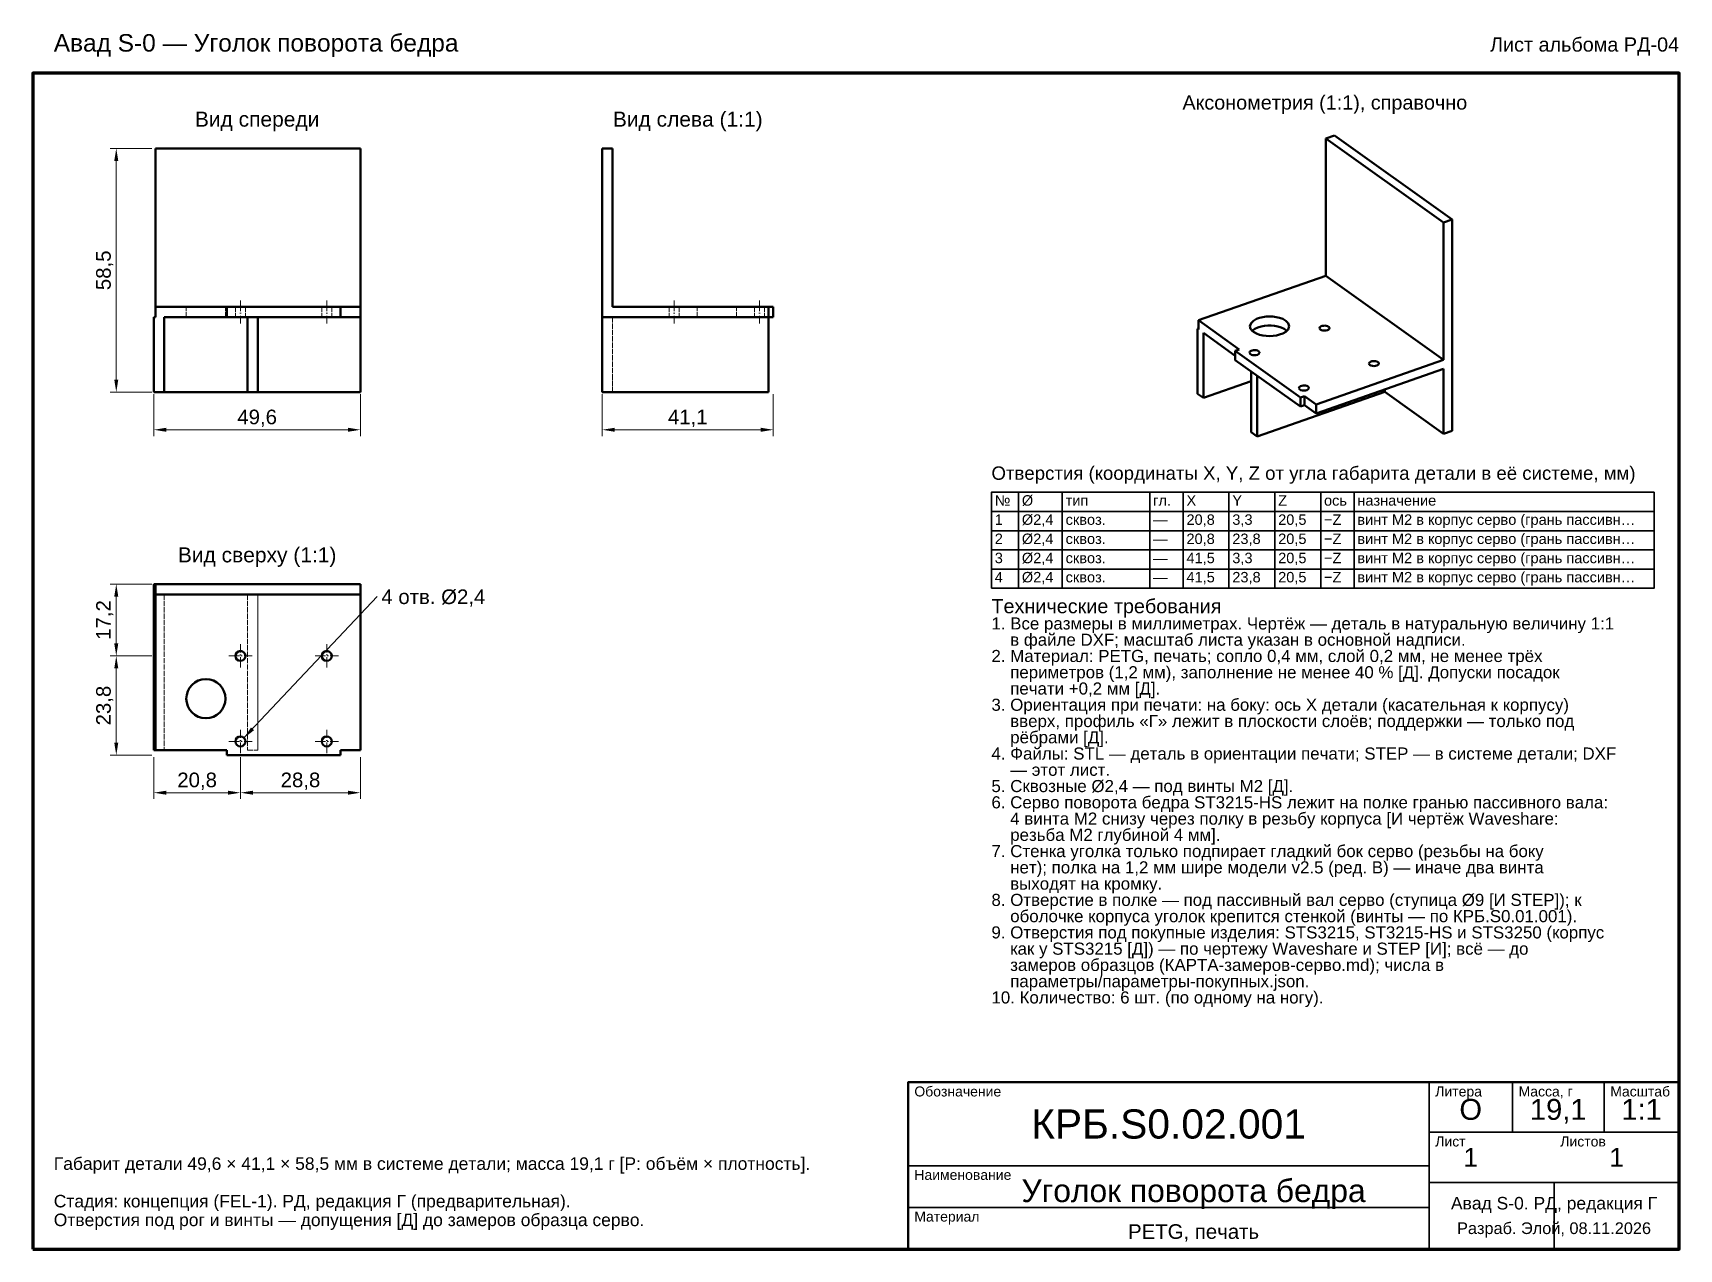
# Model space of a CAD drawing. Header units: millimetres. Extents: x 20 to 415, y 5 to 297.
import ezdxf
from ezdxf.enums import TextEntityAlignment as Align

# ---------------------------------------------------------------- set-up
doc = ezdxf.new("R2010")
doc.units = ezdxf.units.MM
doc.linetypes.add('DASHDOT', pattern=[3.556, 2.54, -0.508, 0, -0.508])
doc.linetypes.add('DASHED', pattern=[1.524, 1.27, -0.254])
for name, color, linetype, lineweight in [('КОНТУР', 7, 'Continuous', 50), ('ОСИ', 1, 'DASHDOT', 18), ('РАЗМЕРЫ', 5, 'Continuous', 18), ('РАМКА', 7, 'Continuous', 70), ('СКРЫТЫЕ', 7, 'DASHED', 13), ('ТАБЛИЦА', 7, 'Continuous', 35), ('ТЕКСТ', 7, 'Continuous', 25)]:
    doc.layers.add(name, color=color, linetype=linetype, lineweight=lineweight)
doc.styles.add('GOST', font='arial.ttf')
doc.dimstyles.new('GOST', dxfattribs={"dimtxt": 3.5, "dimasz": 3, "dimexe": 1.5, "dimexo": 0.5, "dimgap": 1, "dimtad": 1, "dimdec": 1, "dimtxsty": 'GOST', "dimcen": 2.5, "dimclrd": 5, "dimclre": 5, "dimclrt": 5, "dimazin": 3, "dimtfac": 1, "dimtmove": 0, "dimatfit": 3, "dimlwd": 18, "dimlwe": 18})

# ---------------------------------------------------------------- blocks, each defined once
blk = doc.blocks.new('_CLOSEDFILLED')
at = {"color": 0, "linetype": 'BYBLOCK'}
blk.add_solid([(-1, 0.16), (0, 0), (-1, -0.16)], dxfattribs=at)
blk = doc.blocks.new('*D3')
at = {"color": 5, "lineweight": 18}
for p, q in [((156.608, 210), (156.608, 200)), ((197.658, 210), (197.658, 200)), ((159.608, 201.5), (194.658, 201.5))]:
    blk.add_line(p, q, dxfattribs=at)
at = {"layer": 'Defpoints'}
for p in [(156.608, 210.5), (197.658, 210.5), (156.608, 201.5)]:
    blk.add_point(p, dxfattribs=at)
at = {"layer": 'РАЗМЕРЫ', "color": 5, "xscale": 3, "yscale": 3, "rotation": 180}
blk.add_blockref('_CLOSEDFILLED', (156.608, 201.5), dxfattribs=at)
at = {"layer": 'РАЗМЕРЫ', "color": 5, "xscale": 3, "yscale": 3}
blk.add_blockref('_CLOSEDFILLED', (197.658, 201.5), dxfattribs=at)
at = {"layer": 'РАЗМЕРЫ', "color": 5, "insert": (177.133, 204.25), "char_height": 3.5, "attachment_point": 5, "style": 'GOST'}
blk.add_mtext('41,1', dxfattribs=at)

msp = doc.modelspace()

# ---------------------------------------------------------------- linework, layer by layer
at = {"layer": 'КОНТУР'}
for p, q in [((49.39, 231), (49.39, 269)), ((49.39, 269), (98.61, 269)), ((98.61, 231), (98.61, 269)), ((156.61, 228.5), (156.61, 269)), ((156.61, 269), (159.11, 269)), ((159.11, 231), (159.11, 269)), ((332.32, 272.09), (330.27, 271.37)), ((330.27, 238.46), (330.27, 271.37)), ((330.27, 271.37), (358.5, 251.21)), ((332.32, 272.09), (360.55, 251.93)), ((360.55, 251.93), (358.5, 251.21)), ((358.5, 218.3), (358.5, 251.21)), ((360.55, 251.93), (360.55, 201.27)), ((330.27, 238.46), (299.67, 227.75)), ((358.5, 218.3), (330.27, 238.46)), ((49.39, 228.5), (49.39, 231)), ((49.39, 231), (66.5, 231)), ((66.5, 231), (93.8, 231)), ((66.5, 228.5), (66.5, 231)), ((93.8, 231), (98.61, 231)), ((93.8, 228.5), (93.8, 231)), ((98.61, 228.5), (98.61, 231)), ((159.11, 231), (196.47, 231)), ((196.47, 228.5), (196.47, 231)), ((196.47, 231), (197.66, 231)), ((197.66, 228.5), (197.66, 231)), ((49, 228.5), (49.39, 228.5)), ((49, 210.5), (49, 228.5)), ((51.5, 210.5), (51.5, 228.5)), ((51.5, 228.5), (66.5, 228.5)), ((66.5, 228.5), (93.8, 228.5)), ((71.5, 210.5), (71.5, 228.5)), ((74, 210.5), (74, 228.5)), ((93.8, 228.5), (98.61, 228.5)), ((98.61, 210.5), (98.61, 228.5)), ((156.61, 210.5), (156.61, 228.5)), ((156.61, 228.5), (196.47, 228.5)), ((196.47, 210.5), (196.47, 228.5)), ((196.47, 228.5), (197.66, 228.5)), ((299.67, 225.82), (299.45, 225.74)), ((299.45, 225.74), (299.67, 225.58)), ((299.45, 210.15), (299.45, 225.74)), ((299.67, 225.58), (299.67, 227.75)), ((299.67, 227.75), (309.48, 220.74)), ((300.88, 209.13), (300.88, 224.72)), ((300.88, 224.72), (308.51, 219.27)), ((309.48, 220.74), (308.51, 220.4)), ((308.51, 220.4), (324.17, 209.22)), ((308.51, 218.23), (308.51, 220.4)), ((308.51, 218.23), (324.17, 207.05)), ((358.5, 218.3), (327.9, 207.59)), ((312.35, 200.94), (312.35, 215.49)), ((313.79, 199.91), (313.79, 214.46)), ((358.5, 216.14), (327.9, 205.42)), ((358.5, 200.55), (358.5, 216.14)), ((49, 210.5), (51.5, 210.5)), ((51.5, 210.5), (71.5, 210.5)), ((71.5, 210.5), (74, 210.5)), ((74, 210.5), (98.61, 210.5)), ((156.61, 210.5), (196.47, 210.5)), ((299.45, 210.15), (300.88, 209.13)), ((312.35, 213.14), (300.88, 209.13)), ((344.39, 210.63), (313.79, 199.91)), ((325.14, 209.56), (324.17, 209.22)), ((325.14, 209.56), (327.9, 207.59)), ((325.14, 207.39), (325.14, 209.56)), ((344.39, 211.2), (344.39, 210.63)), ((344.39, 210.63), (358.5, 200.55)), ((324.17, 207.05), (324.17, 209.22)), ((325.14, 207.39), (324.17, 207.05)), ((325.14, 207.39), (327.9, 205.42)), ((327.9, 205.42), (327.9, 207.59)), ((312.35, 200.94), (313.79, 199.91)), ((360.55, 201.27), (358.5, 200.55)), ((49, 164.5), (49.39, 164.5)), ((49, 164.5), (49, 124.64)), ((49.39, 164.5), (98.61, 164.5)), ((49.39, 164.5), (49.39, 162)), ((49.39, 162), (49.39, 124.64)), ((49.39, 162), (98.61, 162)), ((98.61, 164.5), (98.61, 162)), ((98.61, 162), (98.61, 124.64)), ((49, 124.64), (49.39, 124.64)), ((49.39, 124.64), (66.5, 124.64)), ((66.5, 124.64), (66.5, 123.45)), ((66.5, 123.45), (93.8, 123.45)), ((93.8, 124.64), (98.61, 124.64)), ((93.8, 124.64), (93.8, 123.45))]:
    msp.add_line(p, q, dxfattribs=at)
for points in [[(321.44, 226.33), (321.19, 227.09), (320.62, 227.66), (319.91, 228.07), (319.15, 228.35), (318.36, 228.54), (317.55, 228.65), (316.74, 228.68), (315.93, 228.65), (315.12, 228.54), (314.33, 228.35), (313.57, 228.07), (312.87, 227.66), (312.29, 227.09), (312.04, 226.33)], [(312.04, 226.33), (312.06, 226.12), (312.11, 225.92), (312.2, 225.74), (312.3, 225.56), (312.43, 225.4), (312.57, 225.25), (312.73, 225.11), (312.89, 224.98)], [(320.91, 225.25), (320.26, 225.72), (319.52, 226.06), (318.75, 226.29), (317.95, 226.44), (317.15, 226.51), (316.34, 226.51), (315.53, 226.44), (314.73, 226.29), (313.96, 226.06), (313.22, 225.72), (312.57, 225.25)], [(312.89, 224.98), (313.6, 224.58), (314.36, 224.31), (315.15, 224.12), (315.95, 224.01), (316.76, 223.98), (317.57, 224.02), (318.37, 224.13), (319.16, 224.32), (319.92, 224.6), (320.62, 225), (321.19, 225.57), (321.44, 226.33)], [(328.7, 225.87), (328.83, 226.14), (329.09, 226.31), (329.38, 226.41), (329.69, 226.46), (330, 226.47), (330.31, 226.44), (330.61, 226.36), (330.88, 226.21)], [(331.1, 225.87), (330.93, 225.56), (330.61, 225.39), (330.26, 225.3), (329.9, 225.27), (329.54, 225.3), (329.19, 225.39), (328.87, 225.56), (328.7, 225.87)], [(330.88, 226.21), (330.92, 226.18), (330.96, 226.15), (331, 226.11), (331.03, 226.07), (331.06, 226.02), (331.08, 225.97), (331.09, 225.92), (331.1, 225.87)], [(311.91, 219.99), (312.04, 220.26), (312.3, 220.43), (312.59, 220.53), (312.9, 220.58), (313.21, 220.59), (313.51, 220.56), (313.81, 220.48), (314.09, 220.34)], [(314.31, 219.99), (314.14, 219.68), (313.82, 219.51), (313.47, 219.42), (313.11, 219.39), (312.74, 219.42), (312.39, 219.51), (312.08, 219.68), (311.91, 219.99)], [(314.09, 220.34), (314.13, 220.3), (314.17, 220.27), (314.21, 220.23), (314.24, 220.19), (314.27, 220.14), (314.29, 220.1), (314.3, 220.04), (314.31, 219.99)], [(340.57, 217.39), (340.7, 217.67), (340.96, 217.83), (341.25, 217.93), (341.56, 217.98), (341.87, 217.99), (342.18, 217.96), (342.48, 217.88), (342.75, 217.74)], [(342.97, 217.39), (342.8, 217.08), (342.49, 216.91), (342.13, 216.82), (341.77, 216.79), (341.41, 216.82), (341.06, 216.91), (340.74, 217.08), (340.57, 217.39)], [(342.75, 217.74), (342.8, 217.7), (342.84, 217.67), (342.87, 217.63), (342.91, 217.59), (342.93, 217.54), (342.95, 217.5), (342.97, 217.45), (342.97, 217.39)], [(323.78, 211.51), (323.91, 211.79), (324.17, 211.96), (324.46, 212.05), (324.77, 212.1), (325.08, 212.11), (325.39, 212.08), (325.69, 212), (325.96, 211.86)], [(326.18, 211.51), (326.01, 211.21), (325.69, 211.03), (325.34, 210.94), (324.98, 210.91), (324.62, 210.94), (324.27, 211.03), (323.95, 211.21), (323.78, 211.51)], [(325.96, 211.86), (326, 211.83), (326.04, 211.79), (326.08, 211.75), (326.11, 211.71), (326.14, 211.67), (326.16, 211.62), (326.17, 211.57), (326.18, 211.51)]]:
    msp.add_lwpolyline(points, dxfattribs=at)
for centre, radius in [((69.8, 147.25), 1.2), ((90.5, 147.25), 1.2), ((61.5, 137), 4.7), ((69.8, 126.75), 1.2), ((90.5, 126.75), 1.2)]:
    msp.add_circle(centre, radius, dxfattribs=at)
at = {"layer": 'ОСИ'}
for p, q in [((69.8, 232.5), (69.8, 227)), ((69.8, 232.5), (69.8, 227)), ((90.5, 232.5), (90.5, 227)), ((90.5, 232.5), (90.5, 227)), ((173.86, 232.5), (173.86, 227)), ((173.86, 232.5), (173.86, 227)), ((194.36, 232.5), (194.36, 227)), ((194.36, 232.5), (194.36, 227)), ((67, 147.25), (72.6, 147.25)), ((69.8, 144.45), (69.8, 150.05)), ((87.7, 147.25), (93.3, 147.25)), ((90.5, 144.45), (90.5, 150.05)), ((67, 126.75), (72.6, 126.75)), ((69.8, 123.95), (69.8, 129.55)), ((87.7, 126.75), (93.3, 126.75)), ((90.5, 123.95), (90.5, 129.55))]:
    msp.add_line(p, q, dxfattribs=at)
at = {"layer": 'РАМКА', "lineweight": 70}
msp.add_lwpolyline([(20, 5), (415, 5), (415, 287), (20, 287), (20, 5)], dxfattribs=at)
at = {"layer": 'СКРЫТЫЕ'}
for p, q in [((49.39, 228.5), (49.39, 269)), ((49.39, 269), (98.61, 269)), ((98.61, 269), (98.61, 210.5)), ((156.61, 269), (156.61, 210.5)), ((156.61, 269), (159.11, 269)), ((159.11, 231), (159.11, 269)), ((98.61, 231), (49.39, 231)), ((56.8, 228.5), (56.8, 231)), ((66.2, 228.5), (66.2, 231)), ((66.5, 228.5), (66.5, 231)), ((68.6, 231), (68.6, 228.5)), ((68.6, 231), (68.6, 228.5)), ((71, 231), (71, 228.5)), ((71, 231), (71, 228.5)), ((89.3, 231), (89.3, 228.5)), ((89.3, 231), (89.3, 228.5)), ((91.7, 231), (91.7, 228.5)), ((91.7, 231), (91.7, 228.5)), ((93.8, 228.5), (93.8, 231)), ((159.11, 231), (196.47, 231)), ((172.66, 231), (172.66, 228.5)), ((172.66, 231), (172.66, 228.5)), ((175.06, 231), (175.06, 228.5)), ((175.06, 231), (175.06, 228.5)), ((179.41, 228.5), (179.41, 231)), ((188.81, 228.5), (188.81, 231)), ((193.16, 231), (193.16, 228.5)), ((193.16, 231), (193.16, 228.5)), ((195.56, 231), (195.56, 228.5)), ((195.56, 231), (195.56, 228.5)), ((196.47, 228.5), (196.47, 231)), ((196.47, 231), (197.66, 231)), ((196.47, 228.5), (196.47, 231)), ((196.47, 228.5), (196.47, 231)), ((197.66, 228.5), (197.66, 231)), ((49, 228.5), (49.39, 228.5)), ((49, 210.5), (49, 228.5)), ((51.5, 228.5), (51.5, 210.5)), ((51.5, 228.5), (71.5, 228.5)), ((71.5, 228.5), (71.5, 210.5)), ((71.5, 228.5), (74, 228.5)), ((74, 228.5), (74, 210.5)), ((74, 228.5), (98.61, 228.5)), ((156.61, 228.5), (196.47, 228.5)), ((159.11, 228.5), (196.47, 228.5)), ((159.11, 210.5), (159.11, 228.5)), ((159.11, 228.5), (196.47, 228.5)), ((159.11, 228.5), (159.11, 210.5)), ((159.11, 228.5), (159.11, 210.5)), ((159.11, 228.5), (196.47, 228.5)), ((159.11, 228.5), (159.11, 210.5)), ((196.47, 228.5), (159.11, 228.5)), ((196.47, 210.5), (196.47, 228.5)), ((196.47, 210.5), (196.47, 228.5)), ((196.47, 210.5), (196.47, 228.5)), ((196.47, 228.5), (197.66, 228.5)), ((98.61, 210.5), (49, 210.5)), ((156.61, 210.5), (159.11, 210.5)), ((159.11, 210.5), (196.47, 210.5)), ((159.11, 210.5), (196.47, 210.5)), ((159.11, 210.5), (196.47, 210.5)), ((98.61, 164.5), (49, 164.5)), ((49, 164.5), (49, 124.64)), ((49.39, 164.5), (49.39, 124.64)), ((98.61, 162), (49.39, 162)), ((51.5, 162), (51.5, 124.64)), ((51.5, 162), (71.5, 162)), ((51.5, 162), (51.5, 124.64)), ((51.5, 162), (71.5, 162)), ((71.5, 162), (71.5, 124.64)), ((71.5, 162), (71.5, 124.64)), ((74, 162), (74, 124.64)), ((74, 162), (98.61, 162)), ((74, 124.64), (74, 162)), ((74, 162), (98.61, 162)), ((98.61, 164.5), (98.61, 162)), ((98.61, 162), (98.61, 124.64)), ((49, 124.64), (51.5, 124.64)), ((51.5, 124.64), (66.5, 124.64)), ((66.5, 124.64), (66.5, 123.45)), ((66.5, 123.45), (93.8, 123.45)), ((71.5, 124.64), (74, 124.64)), ((71.5, 124.64), (74, 124.64)), ((93.8, 124.64), (98.61, 124.64)), ((93.8, 124.64), (93.8, 123.45))]:
    msp.add_line(p, q, dxfattribs=at)
for points in [[(66.2, 231), (65.35, 231), (64.49, 231), (63.64, 231), (62.78, 231), (61.93, 231), (61.07, 231), (60.22, 231), (59.36, 231), (58.51, 231), (57.65, 231), (56.8, 231)], [(56.8, 231), (57.39, 231), (57.98, 231), (58.56, 231), (59.15, 231), (59.74, 231), (60.33, 231), (60.91, 231), (61.5, 231)], [(61.5, 231), (62.09, 231), (62.67, 231), (63.26, 231), (63.85, 231), (64.44, 231), (65.03, 231), (65.61, 231), (66.2, 231)], [(71, 231), (70.7, 231), (70.4, 231), (70.1, 231), (69.8, 231), (69.5, 231), (69.2, 231), (68.9, 231), (68.6, 231)], [(68.6, 231), (68.75, 231), (68.9, 231), (69.05, 231), (69.2, 231), (69.35, 231), (69.5, 231), (69.65, 231), (69.8, 231)], [(71, 231), (70.7, 231), (70.4, 231), (70.1, 231), (69.8, 231), (69.5, 231), (69.2, 231), (68.9, 231), (68.6, 231)], [(68.6, 231), (68.75, 231), (68.9, 231), (69.05, 231), (69.2, 231), (69.35, 231), (69.5, 231), (69.65, 231), (69.8, 231)], [(69.8, 231), (69.95, 231), (70.1, 231), (70.25, 231), (70.4, 231), (70.55, 231), (70.7, 231), (70.85, 231), (71, 231)], [(69.8, 231), (69.95, 231), (70.1, 231), (70.25, 231), (70.4, 231), (70.55, 231), (70.7, 231), (70.85, 231), (71, 231)], [(91.7, 231), (91.4, 231), (91.1, 231), (90.8, 231), (90.5, 231), (90.2, 231), (89.9, 231), (89.6, 231), (89.3, 231)], [(89.3, 231), (89.45, 231), (89.6, 231), (89.75, 231), (89.9, 231), (90.05, 231), (90.2, 231), (90.35, 231), (90.5, 231)], [(91.7, 231), (91.4, 231), (91.1, 231), (90.8, 231), (90.5, 231), (90.2, 231), (89.9, 231), (89.6, 231), (89.3, 231)], [(89.3, 231), (89.45, 231), (89.6, 231), (89.75, 231), (89.9, 231), (90.05, 231), (90.2, 231), (90.35, 231), (90.5, 231)], [(90.5, 231), (90.65, 231), (90.8, 231), (90.95, 231), (91.1, 231), (91.25, 231), (91.4, 231), (91.55, 231), (91.7, 231)], [(90.5, 231), (90.65, 231), (90.8, 231), (90.95, 231), (91.1, 231), (91.25, 231), (91.4, 231), (91.55, 231), (91.7, 231)], [(172.66, 231), (172.96, 231), (173.26, 231), (173.56, 231), (173.86, 231), (174.16, 231), (174.46, 231), (174.76, 231), (175.06, 231)], [(175.06, 231), (174.76, 231), (174.46, 231), (174.16, 231), (173.86, 231), (173.56, 231), (173.26, 231), (172.96, 231), (172.66, 231)], [(172.66, 231), (172.96, 231), (173.26, 231), (173.56, 231), (173.86, 231), (174.16, 231), (174.46, 231), (174.76, 231), (175.06, 231)], [(175.06, 231), (174.76, 231), (174.46, 231), (174.16, 231), (173.86, 231), (173.56, 231), (173.26, 231), (172.96, 231), (172.66, 231)], [(188.81, 231), (187.95, 231), (187.1, 231), (186.24, 231), (185.39, 231), (184.54, 231), (183.68, 231), (182.83, 231), (181.97, 231), (181.12, 231), (180.26, 231), (179.41, 231)], [(179.41, 231), (180.26, 231), (181.12, 231), (181.97, 231), (182.83, 231), (183.68, 231), (184.54, 231), (185.39, 231), (186.24, 231), (187.1, 231), (187.95, 231), (188.81, 231)], [(193.16, 231), (193.46, 231), (193.76, 231), (194.06, 231), (194.36, 231), (194.66, 231), (194.96, 231), (195.26, 231), (195.56, 231)], [(195.56, 231), (195.26, 231), (194.96, 231), (194.66, 231), (194.36, 231), (194.06, 231), (193.76, 231), (193.46, 231), (193.16, 231)], [(193.16, 231), (193.46, 231), (193.76, 231), (194.06, 231), (194.36, 231), (194.66, 231), (194.96, 231), (195.26, 231), (195.56, 231)], [(195.56, 231), (195.26, 231), (194.96, 231), (194.66, 231), (194.36, 231), (194.06, 231), (193.76, 231), (193.46, 231), (193.16, 231)], [(66.2, 228.5), (65.35, 228.5), (64.49, 228.5), (63.64, 228.5), (62.78, 228.5), (61.93, 228.5), (61.07, 228.5), (60.22, 228.5), (59.36, 228.5), (58.51, 228.5), (57.65, 228.5), (56.8, 228.5)], [(56.8, 228.5), (57.39, 228.5), (57.98, 228.5), (58.56, 228.5), (59.15, 228.5), (59.74, 228.5), (60.33, 228.5), (60.91, 228.5), (61.5, 228.5)], [(61.5, 228.5), (62.09, 228.5), (62.67, 228.5), (63.26, 228.5), (63.85, 228.5), (64.44, 228.5), (65.03, 228.5), (65.61, 228.5), (66.2, 228.5)], [(71, 228.5), (70.7, 228.5), (70.4, 228.5), (70.1, 228.5), (69.8, 228.5), (69.5, 228.5), (69.2, 228.5), (68.9, 228.5), (68.6, 228.5)], [(68.6, 228.5), (68.75, 228.5), (68.9, 228.5), (69.05, 228.5), (69.2, 228.5), (69.35, 228.5), (69.5, 228.5), (69.65, 228.5), (69.8, 228.5)], [(71, 228.5), (70.7, 228.5), (70.4, 228.5), (70.1, 228.5), (69.8, 228.5), (69.5, 228.5), (69.2, 228.5), (68.9, 228.5), (68.6, 228.5)], [(68.6, 228.5), (68.75, 228.5), (68.9, 228.5), (69.05, 228.5), (69.2, 228.5), (69.35, 228.5), (69.5, 228.5), (69.65, 228.5), (69.8, 228.5)], [(69.8, 228.5), (69.95, 228.5), (70.1, 228.5), (70.25, 228.5), (70.4, 228.5), (70.55, 228.5), (70.7, 228.5), (70.85, 228.5), (71, 228.5)], [(69.8, 228.5), (69.95, 228.5), (70.1, 228.5), (70.25, 228.5), (70.4, 228.5), (70.55, 228.5), (70.7, 228.5), (70.85, 228.5), (71, 228.5)], [(91.7, 228.5), (91.4, 228.5), (91.1, 228.5), (90.8, 228.5), (90.5, 228.5), (90.2, 228.5), (89.9, 228.5), (89.6, 228.5), (89.3, 228.5)], [(89.3, 228.5), (89.45, 228.5), (89.6, 228.5), (89.75, 228.5), (89.9, 228.5), (90.05, 228.5), (90.2, 228.5), (90.35, 228.5), (90.5, 228.5)], [(91.7, 228.5), (91.4, 228.5), (91.1, 228.5), (90.8, 228.5), (90.5, 228.5), (90.2, 228.5), (89.9, 228.5), (89.6, 228.5), (89.3, 228.5)], [(89.3, 228.5), (89.45, 228.5), (89.6, 228.5), (89.75, 228.5), (89.9, 228.5), (90.05, 228.5), (90.2, 228.5), (90.35, 228.5), (90.5, 228.5)], [(90.5, 228.5), (90.65, 228.5), (90.8, 228.5), (90.95, 228.5), (91.1, 228.5), (91.25, 228.5), (91.4, 228.5), (91.55, 228.5), (91.7, 228.5)], [(90.5, 228.5), (90.65, 228.5), (90.8, 228.5), (90.95, 228.5), (91.1, 228.5), (91.25, 228.5), (91.4, 228.5), (91.55, 228.5), (91.7, 228.5)], [(172.66, 228.5), (172.96, 228.5), (173.26, 228.5), (173.56, 228.5), (173.86, 228.5), (174.16, 228.5), (174.46, 228.5), (174.76, 228.5), (175.06, 228.5)], [(175.06, 228.5), (174.76, 228.5), (174.46, 228.5), (174.16, 228.5), (173.86, 228.5), (173.56, 228.5), (173.26, 228.5), (172.96, 228.5), (172.66, 228.5)], [(172.66, 228.5), (172.96, 228.5), (173.26, 228.5), (173.56, 228.5), (173.86, 228.5), (174.16, 228.5), (174.46, 228.5), (174.76, 228.5), (175.06, 228.5)], [(175.06, 228.5), (174.76, 228.5), (174.46, 228.5), (174.16, 228.5), (173.86, 228.5), (173.56, 228.5), (173.26, 228.5), (172.96, 228.5), (172.66, 228.5)], [(188.81, 228.5), (187.95, 228.5), (187.1, 228.5), (186.24, 228.5), (185.39, 228.5), (184.54, 228.5), (183.68, 228.5), (182.83, 228.5), (181.97, 228.5), (181.12, 228.5), (180.26, 228.5), (179.41, 228.5)], [(179.41, 228.5), (180.26, 228.5), (181.12, 228.5), (181.97, 228.5), (182.83, 228.5), (183.68, 228.5), (184.54, 228.5), (185.39, 228.5), (186.24, 228.5), (187.1, 228.5), (187.95, 228.5), (188.81, 228.5)], [(193.16, 228.5), (193.46, 228.5), (193.76, 228.5), (194.06, 228.5), (194.36, 228.5), (194.66, 228.5), (194.96, 228.5), (195.26, 228.5), (195.56, 228.5)], [(195.56, 228.5), (195.26, 228.5), (194.96, 228.5), (194.66, 228.5), (194.36, 228.5), (194.06, 228.5), (193.76, 228.5), (193.46, 228.5), (193.16, 228.5)], [(193.16, 228.5), (193.46, 228.5), (193.76, 228.5), (194.06, 228.5), (194.36, 228.5), (194.66, 228.5), (194.96, 228.5), (195.26, 228.5), (195.56, 228.5)], [(195.56, 228.5), (195.26, 228.5), (194.96, 228.5), (194.66, 228.5), (194.36, 228.5), (194.06, 228.5), (193.76, 228.5), (193.46, 228.5), (193.16, 228.5)]]:
    msp.add_lwpolyline(points, dxfattribs=at)
for centre, radius in [((69.8, 147.25), 1.2), ((90.5, 147.25), 1.2), ((61.5, 137), 4.7), ((69.8, 126.75), 1.2), ((90.5, 126.75), 1.2)]:
    msp.add_circle(centre, radius, dxfattribs=at)
at = {"layer": 'ТАБЛИЦА'}
for p, q in [((256.5, 186.5), (256.5, 163.5)), ((267, 186.5), (267, 163.5)), ((288, 186.5), (288, 163.5)), ((296, 186.5), (296, 163.5)), ((307, 186.5), (307, 163.5)), ((318, 186.5), (318, 163.5)), ((329, 186.5), (329, 163.5)), ((337, 186.5), (337, 163.5)), ((250, 181.9), (409, 181.9)), ((250, 177.3), (409, 177.3)), ((250, 172.7), (409, 172.7)), ((250, 168.1), (409, 168.1)), ((355, 5), (355, 45)), ((375, 33), (375, 45)), ((397, 33), (397, 45)), ((355, 33), (415, 33)), ((230, 25), (355, 25)), ((355, 21), (415, 21)), ((385, 5), (385, 21)), ((230, 15), (355, 15))]:
    msp.add_line(p, q, dxfattribs=at)
at = {"layer": 'ТАБЛИЦА', "lineweight": 35}
msp.add_lwpolyline([(250, 163.5), (409, 163.5), (409, 186.5), (250, 186.5), (250, 163.5)], dxfattribs=at)
at = {"layer": 'ТАБЛИЦА', "lineweight": 50}
msp.add_lwpolyline([(230, 5), (415, 5), (415, 45), (230, 45), (230, 5)], dxfattribs=at)

# ---------------------------------------------------------------- texts
at = {"layer": 'ТЕКСТ', "style": 'GOST'}
for s, height, p in [('Авад S-0 — Уголок поворота бедра', 4.2, (25, 292.2)), ('Отверстия (координаты X, Y, Z от угла габарита детали в её системе, мм)', 3.2, (250, 189.5)), ('№', 2.5, (250.8, 183.3)), ('Ø', 2.5, (257.3, 183.3)), ('X', 2.5, (296.8, 183.3)), ('Y', 2.5, (307.8, 183.3)), ('Z', 2.5, (318.8, 183.3)), ('тип', 2.5, (267.8, 183.3)), ('гл.', 2.5, (288.8, 183.3)), ('ось', 2.5, (329.8, 183.3)), ('назначение', 2.5, (337.8, 183.3)), ('1', 2.5, (250.8, 178.7)), ('Ø2,4', 2.5, (257.3, 178.7)), ('сквоз.', 2.5, (267.8, 178.7)), ('—', 2.5, (288.8, 178.7)), ('20,8', 2.5, (296.8, 178.7)), ('3,3', 2.5, (307.8, 178.7)), ('20,5', 2.5, (318.8, 178.7)), ('−Z', 2.5, (329.8, 178.7)), ('винт M2 в корпус серво (грань пассивн…', 2.5, (337.8, 178.7)), ('2', 2.5, (250.8, 174.1)), ('Ø2,4', 2.5, (257.3, 174.1)), ('сквоз.', 2.5, (267.8, 174.1)), ('—', 2.5, (288.8, 174.1)), ('20,8', 2.5, (296.8, 174.1)), ('23,8', 2.5, (307.8, 174.1)), ('20,5', 2.5, (318.8, 174.1)), ('−Z', 2.5, (329.8, 174.1)), ('винт M2 в корпус серво (грань пассивн…', 2.5, (337.8, 174.1)), ('3', 2.5, (250.8, 169.5)), ('Ø2,4', 2.5, (257.3, 169.5)), ('сквоз.', 2.5, (267.8, 169.5)), ('—', 2.5, (288.8, 169.5)), ('41,5', 2.5, (296.8, 169.5)), ('3,3', 2.5, (307.8, 169.5)), ('20,5', 2.5, (318.8, 169.5)), ('−Z', 2.5, (329.8, 169.5)), ('винт M2 в корпус серво (грань пассивн…', 2.5, (337.8, 169.5)), ('4', 2.5, (250.8, 164.9)), ('Ø2,4', 2.5, (257.3, 164.9)), ('сквоз.', 2.5, (267.8, 164.9)), ('—', 2.5, (288.8, 164.9)), ('41,5', 2.5, (296.8, 164.9)), ('23,8', 2.5, (307.8, 164.9)), ('20,5', 2.5, (318.8, 164.9)), ('−Z', 2.5, (329.8, 164.9)), ('винт M2 в корпус серво (грань пассивн…', 2.5, (337.8, 164.9)), ('4 отв. Ø2,4', 3.5, (103.61, 159.7)), ('Технические требования', 3.4, (250, 157.5)), ('1. Все размеры в миллиметрах. Чертёж — деталь в натуральную величину 1:1', 2.9, (250, 153.6)), ('    в файле DXF; масштаб листа указан в основной надписи.', 2.9, (250, 149.7)), ('2. Материал: PETG, печать; сопло 0,4 мм, слой 0,2 мм, не менее трёх', 2.9, (250, 145.8)), ('    периметров (1,2 мм), заполнение не менее 40 % [Д]. Допуски посадок', 2.9, (250, 141.9)), ('    печати +0,2 мм [Д].', 2.9, (250, 138)), ('3. Ориентация при печати: на боку: ось X детали (касательная к корпусу)', 2.9, (250, 134.1)), ('    вверх, профиль «Г» лежит в плоскости слоёв; поддержки — только под', 2.9, (250, 130.2)), ('    рёбрами [Д].', 2.9, (250, 126.3)), ('4. Файлы: STL — деталь в ориентации печати; STEP — в системе детали; DXF', 2.9, (250, 122.4)), ('    — этот лист.', 2.9, (250, 118.5)), ('5. Сквозные Ø2,4 — под винты M2 [Д].', 2.9, (250, 114.6)), ('6. Серво поворота бедра ST3215-HS лежит на полке гранью пассивного вала:', 2.9, (250, 110.7)), ('    4 винта M2 снизу через полку в резьбу корпуса [И чертёж Waveshare:', 2.9, (250, 106.8)), ('    резьба M2 глубиной 4 мм].', 2.9, (250, 102.9)), ('7. Стенка уголка только подпирает гладкий бок серво (резьбы на боку', 2.9, (250, 99)), ('    нет); полка на 1,2 мм шире модели v2.5 (ред. В) — иначе два винта', 2.9, (250, 95.1)), ('    выходят на кромку.', 2.9, (250, 91.2)), ('8. Отверстие в полке — под пассивный вал серво (ступица Ø9 [И STEP]); к', 2.9, (250, 87.3)), ('    оболочке корпуса уголок крепится стенкой (винты — по КРБ.S0.01.001).', 2.9, (250, 83.4)), ('9. Отверстия под покупные изделия: STS3215, ST3215-HS и STS3250 (корпус', 2.9, (250, 79.5)), ('    как у STS3215 [Д]) — по чертежу Waveshare и STEP [И]; всё — до', 2.9, (250, 75.6)), ('    замеров образцов (КАРТА-замеров-серво.md); числа в', 2.9, (250, 71.7)), ('    параметры/параметры-покупных.json.', 2.9, (250, 67.8)), ('10. Количество: 6 шт. (по одному на ногу).', 2.9, (250, 63.9)), ('Обозначение', 2.4, (231.5, 41.6)), ('Литера', 2.4, (356.5, 41.6)), ('Масса, г', 2.4, (376.5, 41.6)), ('Масштаб', 2.4, (398.5, 41.6)), ('Лист', 2.4, (356.5, 29.6)), ('Листов', 2.4, (386.5, 29.6)), ('Габарит детали 49,6 × 41,1 × 58,5 мм в системе детали; масса 19,1 г [Р: объём × плотность].', 3, (25, 24)), ('Наименование', 2.4, (231.5, 21.6)), ('Стадия: концепция (FEL-1). РД, редакция Г (предварительная).', 3, (25, 15)), ('Отверстия под рог и винты — допущения [Д] до замеров образца серво.', 3, (25, 10.5)), ('Материал', 2.4, (231.5, 11.6))]:
    msp.add_text(s, height=height, dxfattribs=at).set_placement(p)
msp.add_text('Лист альбома РД-04', height=3.4, dxfattribs=at).set_placement((415, 292.2), align=Align.RIGHT)
for s, height, p in [('Аксонометрия (1:1), справочно', 3.4, (330, 280)), ('Вид спереди', 3.6, (73.8, 276)), ('Вид слева (1:1)', 3.6, (177.13, 276)), ('Вид сверху (1:1)', 3.6, (73.8, 171.5)), ('О', 5, (365, 38.5)), ('19,1', 5, (386, 38.5)), ('1:1', 5, (406, 38.5)), ('КРБ.S0.02.001', 7, (292.5, 35)), ('1', 4.5, (365, 27)), ('1', 4.5, (400, 27)), ('Уголок поворота бедра', 5.4622, (298.5, 19)), ('Авад S-0. РД, редакция Г', 3, (385, 16)), ('PETG, печать', 3.5, (298.5, 9.2)), ('Разраб. Элой, 08.11.2026', 2.8, (385, 10))]:
    msp.add_text(s, height=height, dxfattribs=at).set_placement(p, align=Align.MIDDLE_CENTER)

# ---------------------------------------------------------------- dimensions: what is measured, and where the dimension line sits
at = {"layer": 'РАЗМЕРЫ'}
for base, p1, p2 in [((40, 210.5), (49, 210.5), (49, 269)), ((40, 147.25), (49, 147.25), (49, 164.5)), ((40, 123.45), (49, 123.45), (49, 147.25))]:
    msp.add_linear_dim(base=base, p1=p1, p2=p2, angle=90, dimstyle='GOST', dxfattribs=at).render()
for base, p1, p2 in [((49, 201.5), (49, 210.5), (98.61, 210.5)), ((49, 114.45), (49, 123.45), (69.8, 123.45)), ((69.8, 114.45), (69.8, 123.45), (98.61, 123.45))]:
    msp.add_linear_dim(base=base, p1=p1, p2=p2, dimstyle='GOST', dxfattribs=at).render()
dim = msp.add_linear_dim(base=(156.608, 201.5), p1=(156.608, 210.5), p2=(197.658, 210.5), dimstyle='GOST', dxfattribs=at)
dim.commit()
dim.dimension.update_dxf_attribs({"geometry": '*D3', "text_midpoint": (177.133, 204.25)})

# ---------------------------------------------------------------- leaders
msp.add_leader([(70.64, 127.59), (102.61, 161.5)], dimstyle='GOST', dxfattribs=at)

doc.saveas('drawing.dxf')
